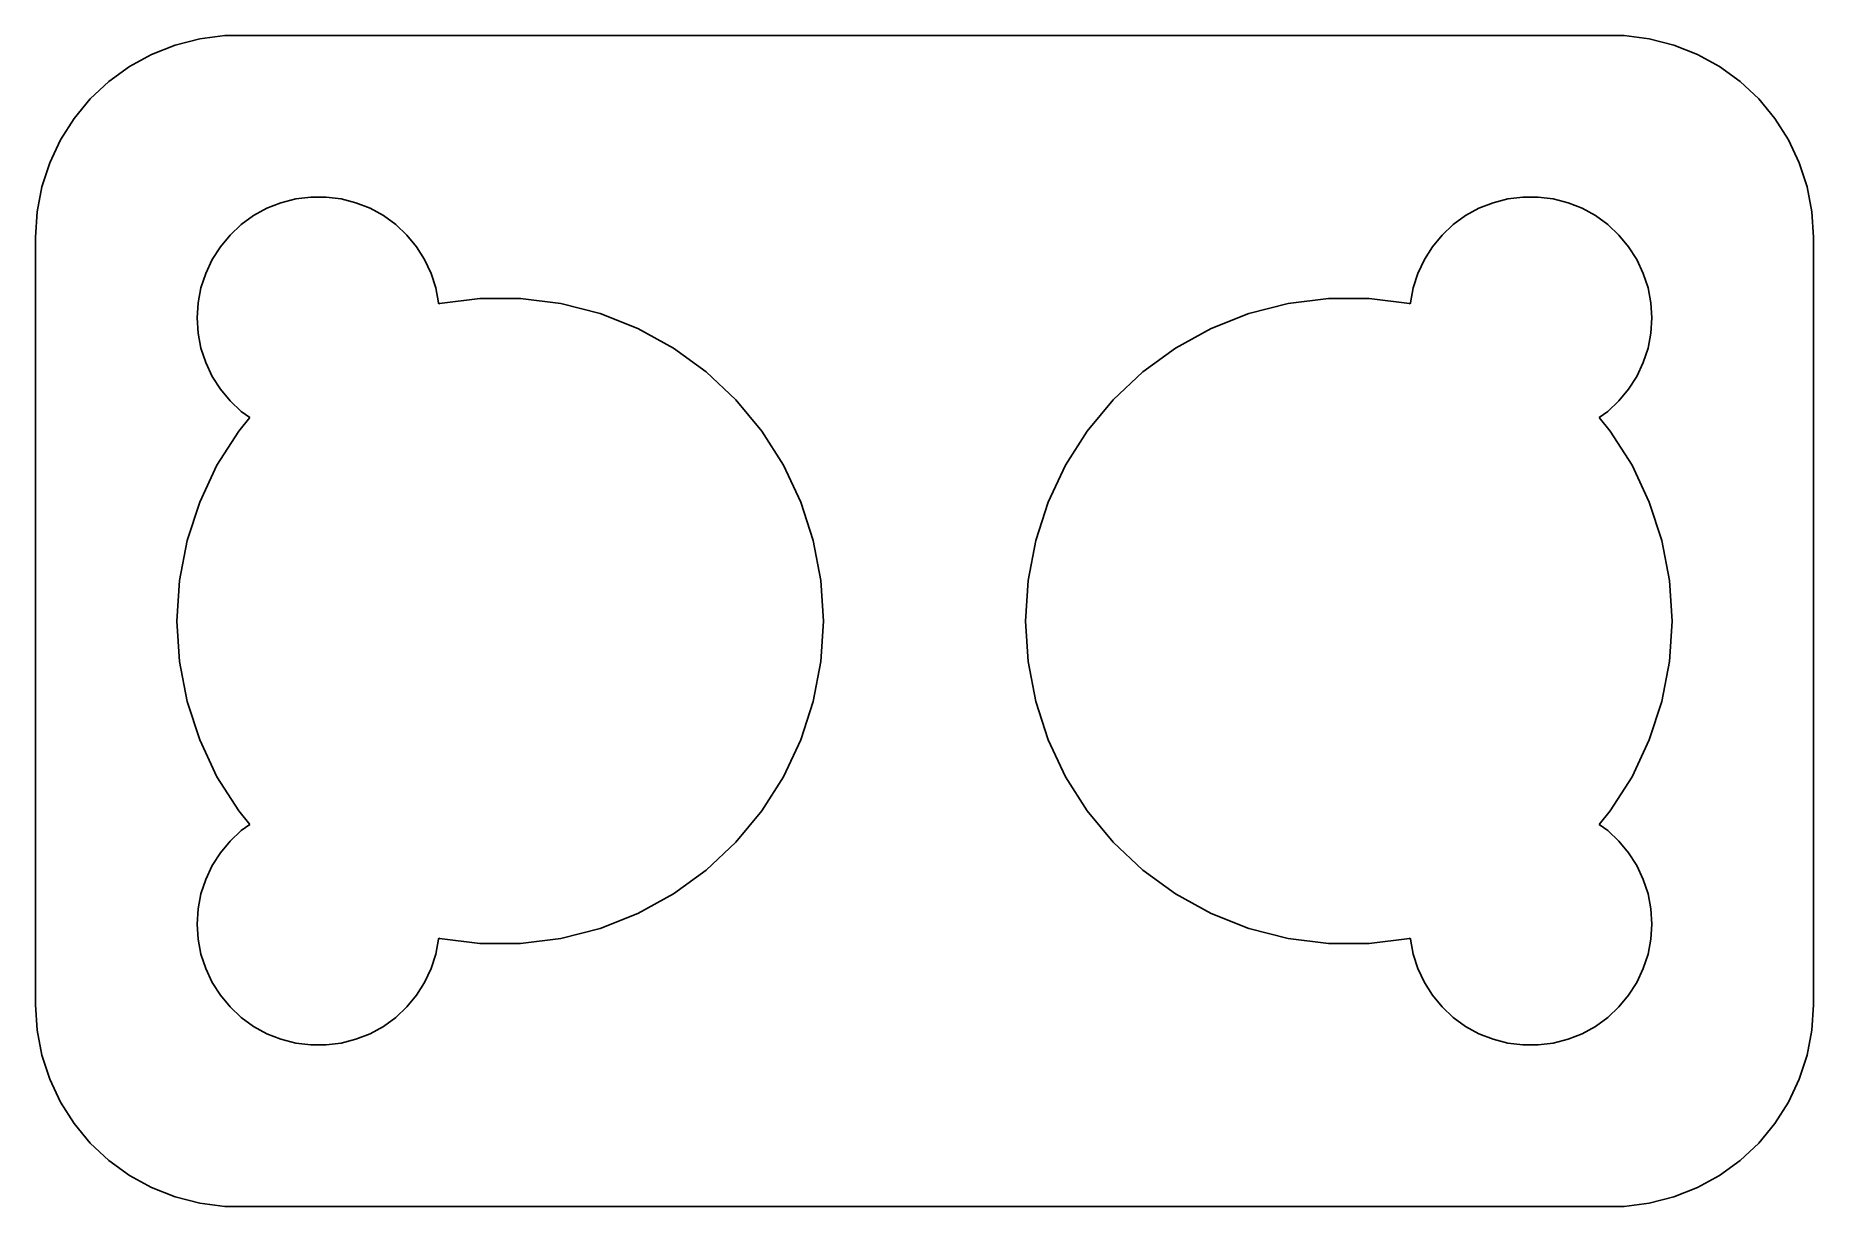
# Model space of a CAD drawing. Header units: metres. Extents: x -22 to 22, y -14.5 to 14.5.
import ezdxf

# ---------------------------------------------------------------- set-up
doc = ezdxf.new("R2010")
doc.units = ezdxf.units.M

msp = doc.modelspace()

# ---------------------------------------------------------------- linework, layer by layer
for p, q in [((-18.5451, 14.2553), (-19.1289, 14.0241)), ((-17.9369, 14.4114), (-18.5451, 14.2553)), ((-17.3139, 14.4901), (-17.9369, 14.4114)), ((17.3139, 14.4901), (-17.3139, 14.4901)), ((17.9369, 14.4114), (17.3139, 14.4901)), ((18.5451, 14.2553), (17.9369, 14.4114)), ((19.1289, 14.0241), (18.5451, 14.2553)), ((-19.6791, 13.7216), (-20.1871, 13.3526)), ((-19.1289, 14.0241), (-19.6791, 13.7216)), ((19.6791, 13.7216), (19.1289, 14.0241)), ((20.1871, 13.3526), (19.6791, 13.7216)), ((-20.1871, 13.3526), (-20.6448, 12.9227)), ((20.6448, 12.9227), (20.1871, 13.3526)), ((-20.6448, 12.9227), (-21.0451, 12.4389)), ((21.0451, 12.4389), (20.6448, 12.9227)), ((-21.0451, 12.4389), (-21.3815, 11.9088)), ((21.3815, 11.9088), (21.0451, 12.4389)), ((-21.3815, 11.9088), (-21.6489, 11.3406)), ((21.6489, 11.3406), (21.3815, 11.9088)), ((-21.6489, 11.3406), (-21.8429, 10.7434)), ((21.8429, 10.7434), (21.6489, 11.3406)), ((-21.8429, 10.7434), (-21.9606, 10.1267)), ((21.9606, 10.1267), (21.8429, 10.7434)), ((-21.9606, 10.1267), (-22, 9.5)), ((-16.6075, 10.033), (-16.2773, 10.2145)), ((-16.2773, 10.2145), (-15.927, 10.3532)), ((-15.927, 10.3532), (-15.5621, 10.4469)), ((-15.5621, 10.4469), (-15.1884, 10.4941)), ((-15.1884, 10.4941), (-14.8116, 10.4941)), ((-14.8116, 10.4941), (-14.4379, 10.4469)), ((-14.4379, 10.4469), (-14.0729, 10.3532)), ((-14.0729, 10.3532), (-13.7227, 10.2145)), ((-13.7227, 10.2145), (-13.3925, 10.033)), ((13.3925, 10.033), (13.7227, 10.2145)), ((13.7227, 10.2145), (14.0729, 10.3532)), ((14.0729, 10.3532), (14.4379, 10.4469)), ((14.4379, 10.4469), (14.8116, 10.4941)), ((14.8116, 10.4941), (15.1884, 10.4941)), ((15.1884, 10.4941), (15.5621, 10.4469)), ((15.5621, 10.4469), (15.927, 10.3532)), ((15.927, 10.3532), (16.2773, 10.2145)), ((16.2773, 10.2145), (16.6075, 10.033)), ((22, 9.5), (21.9606, 10.1267)), ((-17.1869, 9.55363), (-16.9123, 9.81154)), ((-16.9123, 9.81154), (-16.6075, 10.033)), ((-13.3925, 10.033), (-13.0877, 9.81154)), ((-13.0877, 9.81154), (-12.8131, 9.55363)), ((12.8131, 9.55363), (13.0877, 9.81154)), ((13.0877, 9.81154), (13.3925, 10.033)), ((16.6075, 10.033), (16.9123, 9.81154)), ((16.9123, 9.81154), (17.1869, 9.55363)), ((-22, 9.5), (-22, -9.5)), ((-17.6289, 8.94525), (-17.427, 9.26335)), ((-17.427, 9.26335), (-17.1869, 9.55363)), ((-12.8131, 9.55363), (-12.5729, 9.26335)), ((-12.5729, 9.26335), (-12.3711, 8.94525)), ((12.3711, 8.94525), (12.5729, 9.26335)), ((12.5729, 9.26335), (12.8131, 9.55363)), ((17.1869, 9.55363), (17.427, 9.26335)), ((17.427, 9.26335), (17.6289, 8.94525)), ((22, -9.5), (22, 9.5)), ((-17.7893, 8.60437), (-17.6289, 8.94525)), ((-12.3711, 8.94525), (-12.2107, 8.60437)), ((12.2107, 8.60437), (12.3711, 8.94525)), ((17.6289, 8.94525), (17.7893, 8.60437)), ((-17.9057, 8.24606), (-17.7893, 8.60437)), ((-12.2107, 8.60437), (-12.0942, 8.24606)), ((12.0942, 8.24606), (12.2107, 8.60437)), ((17.7893, 8.60437), (17.9057, 8.24606)), ((-17.9763, 7.87599), (-17.9057, 8.24606)), ((-12.0942, 8.24606), (-12.0237, 7.87599)), ((-11.999, 7.85829), (-11.0023, 7.98421)), ((-11.0023, 7.98421), (-9.99767, 7.98421)), ((-9.99767, 7.98421), (-9.00095, 7.85829)), ((9.00095, 7.85829), (9.99767, 7.98421)), ((9.99767, 7.98421), (11.0023, 7.98421)), ((11.0023, 7.98421), (11.999, 7.85829)), ((12.0237, 7.87599), (12.0942, 8.24606)), ((17.9057, 8.24606), (17.9763, 7.87599)), ((-18, 7.5), (-17.9763, 7.87599)), ((-17.9763, 7.12399), (-18, 7.5)), ((-12.0237, 7.87599), (-12.0222, 7.85236)), ((-12.0222, 7.85236), (-11.999, 7.85829)), ((-9.00095, 7.85829), (-8.02786, 7.60844)), ((-8.02786, 7.60844), (-7.09377, 7.2386)), ((7.09377, 7.2386), (8.02786, 7.60844)), ((8.02786, 7.60844), (9.00095, 7.85829)), ((11.999, 7.85829), (12.0222, 7.85236)), ((12.0222, 7.85236), (12.0237, 7.87599)), ((17.9763, 7.87599), (18, 7.5)), ((18, 7.5), (17.9763, 7.12399)), ((-17.9057, 6.75392), (-17.9763, 7.12399)), ((-7.09377, 7.2386), (-6.21338, 6.75461)), ((6.21338, 6.75461), (7.09377, 7.2386)), ((17.9763, 7.12399), (17.9057, 6.75392)), ((-17.7893, 6.39561), (-17.9057, 6.75392)), ((-6.21338, 6.75461), (-5.4006, 6.16409)), ((5.4006, 6.16409), (6.21338, 6.75461)), ((17.9057, 6.75392), (17.7893, 6.39561)), ((-17.6289, 6.05473), (-17.7893, 6.39561)), ((-5.4006, 6.16409), (-4.66824, 5.47636)), ((4.66824, 5.47636), (5.4006, 6.16409)), ((17.7893, 6.39561), (17.6289, 6.05473)), ((-17.427, 5.73663), (-17.6289, 6.05473)), ((-17.1869, 5.44635), (-17.427, 5.73663)), ((17.427, 5.73663), (17.1869, 5.44635)), ((17.6289, 6.05473), (17.427, 5.73663)), ((-16.9123, 5.18845), (-17.1869, 5.44635)), ((-4.66824, 5.47636), (-4.02786, 4.70227)), ((4.02786, 4.70227), (4.66824, 5.47636)), ((17.1869, 5.44635), (16.9123, 5.18845)), ((-16.9721, 4.70227), (-16.6984, 5.0331)), ((-16.6984, 5.0331), (-16.9123, 5.18845)), ((16.9123, 5.18845), (16.6984, 5.0331)), ((16.6984, 5.0331), (16.9721, 4.70227)), ((-17.5105, 3.85402), (-16.9721, 4.70227)), ((-4.02786, 4.70227), (-3.48953, 3.85402)), ((3.48953, 3.85402), (4.02786, 4.70227)), ((16.9721, 4.70227), (17.5105, 3.85402)), ((-17.9382, 2.94499), (-17.5105, 3.85402)), ((-3.48953, 3.85402), (-3.06178, 2.94499)), ((3.06178, 2.94499), (3.48953, 3.85402)), ((17.5105, 3.85402), (17.9382, 2.94499)), ((-18.2487, 1.98952), (-17.9382, 2.94499)), ((-3.06178, 2.94499), (-2.75133, 1.98952)), ((2.75133, 1.98952), (3.06178, 2.94499)), ((17.9382, 2.94499), (18.2487, 1.98952)), ((-18.4369, 1.00266), (-18.2487, 1.98952)), ((-2.75133, 1.98952), (-2.56308, 1.00266)), ((2.56308, 1.00266), (2.75133, 1.98952)), ((18.2487, 1.98952), (18.4369, 1.00266)), ((-18.5, 0), (-18.4369, 1.00266)), ((-2.56308, 1.00266), (-2.5, 0)), ((2.5, 0), (2.56308, 1.00266)), ((18.4369, 1.00266), (18.5, 0)), ((-18.4369, -1.00266), (-18.5, 0)), ((-2.5, 0), (-2.56308, -1.00266)), ((2.56308, -1.00266), (2.5, 0)), ((18.5, 0), (18.4369, -1.00266)), ((-18.2487, -1.98952), (-18.4369, -1.00266)), ((-2.56308, -1.00266), (-2.75133, -1.98952)), ((2.75133, -1.98952), (2.56308, -1.00266)), ((18.4369, -1.00266), (18.2487, -1.98952)), ((-17.9382, -2.94499), (-18.2487, -1.98952)), ((-2.75133, -1.98952), (-3.06178, -2.94499)), ((3.06178, -2.94499), (2.75133, -1.98952)), ((18.2487, -1.98952), (17.9382, -2.94499)), ((-17.5105, -3.85402), (-17.9382, -2.94499)), ((-3.06178, -2.94499), (-3.48953, -3.85402)), ((3.48953, -3.85402), (3.06178, -2.94499)), ((17.9382, -2.94499), (17.5105, -3.85402)), ((-16.9721, -4.70227), (-17.5105, -3.85402)), ((-3.48953, -3.85402), (-4.02786, -4.70227)), ((4.02786, -4.70227), (3.48953, -3.85402)), ((17.5105, -3.85402), (16.9721, -4.70227)), ((-16.6984, -5.0331), (-16.9721, -4.70227)), ((-4.02786, -4.70227), (-4.66824, -5.47636)), ((4.66824, -5.47636), (4.02786, -4.70227)), ((16.9721, -4.70227), (16.6984, -5.0331)), ((-17.1869, -5.44635), (-16.9123, -5.18845)), ((-16.9123, -5.18845), (-16.6984, -5.0331)), ((16.6984, -5.0331), (16.9123, -5.18845)), ((16.9123, -5.18845), (17.1869, -5.44635)), ((-17.427, -5.73663), (-17.1869, -5.44635)), ((-4.66824, -5.47636), (-5.4006, -6.16409)), ((5.4006, -6.16409), (4.66824, -5.47636)), ((17.1869, -5.44635), (17.427, -5.73663)), ((-17.7893, -6.39561), (-17.6289, -6.05473)), ((-17.6289, -6.05473), (-17.427, -5.73663)), ((17.427, -5.73663), (17.6289, -6.05473)), ((17.6289, -6.05473), (17.7893, -6.39561)), ((-17.9057, -6.75392), (-17.7893, -6.39561)), ((-5.4006, -6.16409), (-6.21338, -6.75461)), ((6.21338, -6.75461), (5.4006, -6.16409)), ((17.7893, -6.39561), (17.9057, -6.75392)), ((-17.9763, -7.12399), (-17.9057, -6.75392)), ((-6.21338, -6.75461), (-7.09377, -7.2386)), ((7.09377, -7.2386), (6.21338, -6.75461)), ((17.9057, -6.75392), (17.9763, -7.12399)), ((-18, -7.5), (-17.9763, -7.12399)), ((-7.09377, -7.2386), (-8.02786, -7.60844)), ((8.02786, -7.60844), (7.09377, -7.2386)), ((17.9763, -7.12399), (18, -7.5)), ((-17.9763, -7.87599), (-18, -7.5)), ((-17.9057, -8.24606), (-17.9763, -7.87599)), ((-12.0237, -7.87599), (-12.0942, -8.24606)), ((-12.0222, -7.85236), (-12.0237, -7.87599)), ((-11.999, -7.85829), (-12.0222, -7.85236)), ((-11.0023, -7.98421), (-11.999, -7.85829)), ((-9.00095, -7.85829), (-9.99767, -7.98421)), ((-8.02786, -7.60844), (-9.00095, -7.85829)), ((9.00095, -7.85829), (8.02786, -7.60844)), ((9.99767, -7.98421), (9.00095, -7.85829)), ((11.999, -7.85829), (11.0023, -7.98421)), ((12.0222, -7.85236), (11.999, -7.85829)), ((12.0237, -7.87599), (12.0222, -7.85236)), ((12.0942, -8.24606), (12.0237, -7.87599)), ((17.9763, -7.87599), (17.9057, -8.24606)), ((18, -7.5), (17.9763, -7.87599)), ((-17.7893, -8.60437), (-17.9057, -8.24606)), ((-12.0942, -8.24606), (-12.2107, -8.60437)), ((-9.99767, -7.98421), (-11.0023, -7.98421)), ((11.0023, -7.98421), (9.99767, -7.98421)), ((12.2107, -8.60437), (12.0942, -8.24606)), ((17.9057, -8.24606), (17.7893, -8.60437)), ((-17.6289, -8.94525), (-17.7893, -8.60437)), ((-12.2107, -8.60437), (-12.3711, -8.94525)), ((12.3711, -8.94525), (12.2107, -8.60437)), ((17.7893, -8.60437), (17.6289, -8.94525)), ((-17.427, -9.26335), (-17.6289, -8.94525)), ((-12.3711, -8.94525), (-12.5729, -9.26335)), ((12.5729, -9.26335), (12.3711, -8.94525)), ((17.6289, -8.94525), (17.427, -9.26335)), ((-22, -9.5), (-21.9606, -10.1267)), ((-17.1869, -9.55363), (-17.427, -9.26335)), ((-16.9123, -9.81154), (-17.1869, -9.55363)), ((-12.8131, -9.55363), (-13.0877, -9.81154)), ((-12.5729, -9.26335), (-12.8131, -9.55363)), ((12.8131, -9.55363), (12.5729, -9.26335)), ((13.0877, -9.81154), (12.8131, -9.55363)), ((17.1869, -9.55363), (16.9123, -9.81154)), ((17.427, -9.26335), (17.1869, -9.55363)), ((21.9606, -10.1267), (22, -9.5)), ((-16.6075, -10.033), (-16.9123, -9.81154)), ((-16.2773, -10.2145), (-16.6075, -10.033)), ((-13.3925, -10.033), (-13.7227, -10.2145)), ((-13.0877, -9.81154), (-13.3925, -10.033)), ((13.3925, -10.033), (13.0877, -9.81154)), ((13.7227, -10.2145), (13.3925, -10.033)), ((16.6075, -10.033), (16.2773, -10.2145)), ((16.9123, -9.81154), (16.6075, -10.033)), ((-21.9606, -10.1267), (-21.8429, -10.7434)), ((-15.927, -10.3532), (-16.2773, -10.2145)), ((-15.5621, -10.4469), (-15.927, -10.3532)), ((-15.1884, -10.4941), (-15.5621, -10.4469)), ((-14.8116, -10.4941), (-15.1884, -10.4941)), ((-14.4379, -10.4469), (-14.8116, -10.4941)), ((-14.0729, -10.3532), (-14.4379, -10.4469)), ((-13.7227, -10.2145), (-14.0729, -10.3532)), ((14.0729, -10.3532), (13.7227, -10.2145)), ((14.4379, -10.4469), (14.0729, -10.3532)), ((14.8116, -10.4941), (14.4379, -10.4469)), ((15.1884, -10.4941), (14.8116, -10.4941)), ((15.5621, -10.4469), (15.1884, -10.4941)), ((15.927, -10.3532), (15.5621, -10.4469)), ((16.2773, -10.2145), (15.927, -10.3532)), ((21.8429, -10.7434), (21.9606, -10.1267)), ((-21.8429, -10.7434), (-21.6489, -11.3406)), ((21.6489, -11.3406), (21.8429, -10.7434)), ((-21.6489, -11.3406), (-21.3815, -11.9088)), ((21.3815, -11.9088), (21.6489, -11.3406)), ((-21.3815, -11.9088), (-21.0451, -12.4389)), ((21.0451, -12.4389), (21.3815, -11.9088)), ((-21.0451, -12.4389), (-20.6448, -12.9227)), ((20.6448, -12.9227), (21.0451, -12.4389)), ((-20.6448, -12.9227), (-20.1871, -13.3526)), ((20.1871, -13.3526), (20.6448, -12.9227)), ((-20.1871, -13.3526), (-19.6791, -13.7216)), ((19.6791, -13.7216), (20.1871, -13.3526)), ((-19.6791, -13.7216), (-19.1289, -14.0241)), ((-19.1289, -14.0241), (-18.5451, -14.2553)), ((18.5451, -14.2553), (19.1289, -14.0241)), ((19.1289, -14.0241), (19.6791, -13.7216)), ((-18.5451, -14.2553), (-17.9369, -14.4114)), ((-17.9369, -14.4114), (-17.3139, -14.4901)), ((-17.3139, -14.4901), (17.3139, -14.4901)), ((17.3139, -14.4901), (17.9369, -14.4114)), ((17.9369, -14.4114), (18.5451, -14.2553))]:
    msp.add_line(p, q)

doc.saveas('drawing.dxf')
